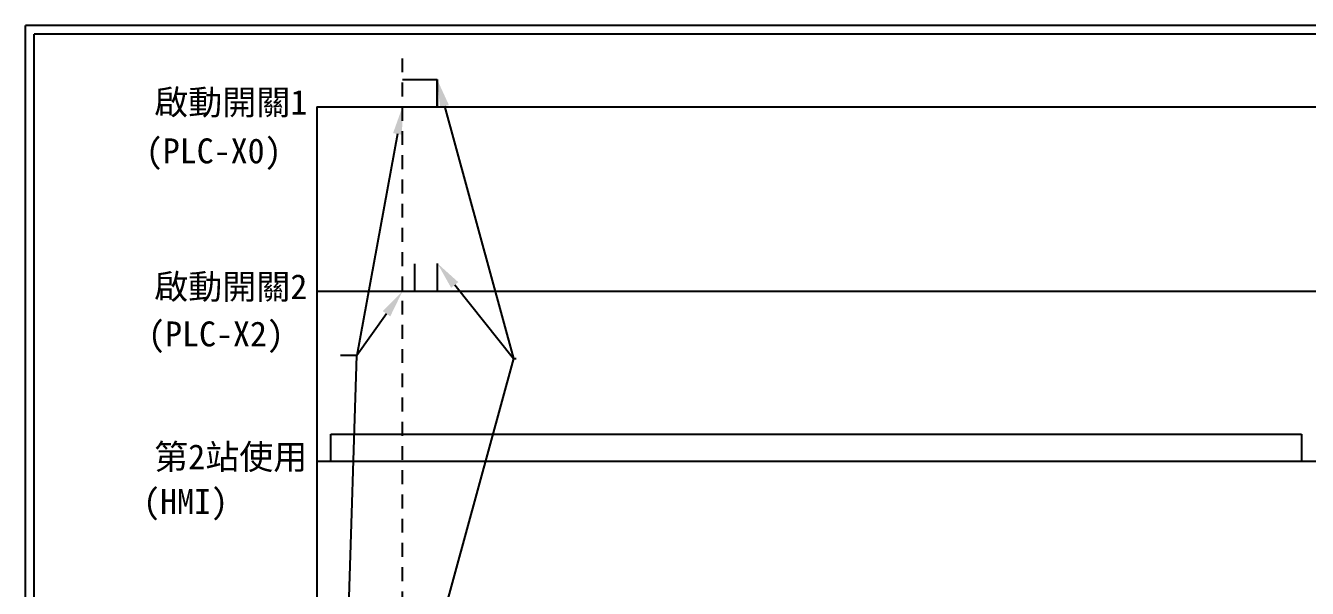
# Model space of a CAD drawing. Extents: x 958 to 1245, y -205 to -1.
# Drawn here: x 957.9 to 1142.8, y -82.3 to -1 of the extents above; entities that cross this region are included whole.
import ezdxf
from ezdxf import colors
from ezdxf.entities.mleader import LeaderData, LeaderLine
from ezdxf.math import Vec2, Vec3

# ---------------------------------------------------------------- set-up
doc = ezdxf.new("R2010")
doc.units = 0
doc.linetypes.add('HIDDEN7', pattern=[6, 4, -2])
doc.linetypes.add('HIDDEN9', pattern=[3.5, 2, -1.5])
doc.layers.add('圖框層', color=7, linetype='CONTINUOUS')
doc.layers.add('標尺寸層', color=3, linetype='CONTINUOUS')
doc.styles.add('STSL', font='kaiu.ttf')

msp = doc.modelspace()

# ---------------------------------------------------------------- hatches: boundary and pattern name
at = {"layer": '標尺寸層', "linetype": 'ByBlock', "transparency": 33554687}
h = msp.add_hatch(dxfattribs=at)
h.set_pattern_fill('AR-CONC', color=0)
h.set_pattern_definition([(50, (3.28, 0), (182.185, -15.94), [19.05, -209.55]), (355, (3.28, 0), (-35.243, 191.057), [15.24, -167.64]), (100.451, (18.46, -1.33), (146.94, 175.118), [16.19, -178.09]), (46.184, (3.28, 50.8), (271.08, -42.04), [28.575, -314.325]), (96.636, (25.87, 47.3), (237.404, 247.426), [24.285, -267.136]), (351.184, (3.28, 50.8), (237.404, 247.426), [22.86, -251.46]), (21, (28.68, 38.1), (151.614, -102.265), [19.05, -209.55]), (326, (28.68, 38.1), (61.802, 184.188), [15.24, -167.64]), (71.451, (41.32, 29.58), (213.416, 81.923), [16.19, -178.09]), (37.5, (3.28, 0), (3.0886, 84.555), [0, -165.608, 0, -170.18, 0, -168.275]), (7.5, (3.28, 0), (66.82, 100.1806), [0, -97.028, 0, -161.798, 0, -64.135]), (327.5, (-53.36, 0), (135.5906, -5.7287), [0, -63.5, 0, -198.12, 0, -262.89]), (317.5, (-78.76, 0), (148.129, 25.426), [0, -82.55, 0, -131.572, 0, -186.69])])
h.paths.add_polyline_path([(1017.27, -8.79), (1012.27, -8.79), (1012.27, -12.71), (1017.27, -12.71)])
h.paths.add_polyline_path([(1017.27, -35.43), (1012.27, -35.43), (1012.27, -39.35), (1017.27, -39.35)])
h = msp.add_hatch(dxfattribs=at)
h.set_pattern_fill('AR-CONC', color=0)
h.paths.add_polyline_path([(1141.99, -63.91), (1141.99, -60), (1001.94, -60), (1001.94, -63.91)])

# ---------------------------------------------------------------- linework, layer by layer
at = {"layer": '圖框層', "color": 7}
for p, q in [((1244.89, -1), (957.89, -1)), ((957.89, -204.96), (957.89, -1)), ((1243.64, -2.25), (959.14, -2.25)), ((959.14, -203.71), (959.14, -2.25))]:
    msp.add_line(p, q, dxfattribs=at)
at = {"layer": '標尺寸層', "color": 0, "linetype": 'HIDDEN9'}
msp.add_line((1012.27, -112.73), (1012.27, -4.63), dxfattribs=at)
at = {"layer": '標尺寸層', "color": 0}
for p, q in [((1012.27, -8.79), (1017.27, -8.79)), ((1017.27, -8.79), (1017.27, -12.71)), ((999.93, -12.71), (1003.99, -12.71)), ((999.93, -12.71), (1008.99, -12.71)), ((1013.99, -35.43), (1013.99, -39.35)), ((999.93, -39.35), (1008.99, -39.35)), ((1008.99, -39.35), (1155.97, -39.35)), ((1002.1, -158.78), (1005.7, -48.67)), ((1001.94, -63.91), (1001.94, -60)), ((1001.94, -60), (1141.99, -60)), ((999.93, -63.91), (1001.94, -63.91))]:
    msp.add_line(p, q, dxfattribs=at)
at = {"layer": '標尺寸層', "color": 0, "linetype": 'ByBlock'}
for p, q in [((1017.27, -12.71), (1017.27, -8.79)), ((999.93, -12.71), (999.93, -180.88)), ((1008.99, -12.71), (1155.97, -12.71)), ((1017.3, -39.35), (1017.3, -35.34)), ((1028.29, -49.06), (1012.27, -107.73)), ((1141.99, -60), (1141.99, -63.91)), ((1001.94, -63.91), (1155.97, -63.91))]:
    msp.add_line(p, q, dxfattribs=at)
at = {"layer": '標尺寸層', "color": 0, "linetype": 'HIDDEN7'}
for p, q in [((999.93, -12.71), (1008.99, -12.71)), ((999.93, -39.35), (1008.99, -39.35)), ((1008.99, -39.35), (1155.97, -39.35))]:
    msp.add_line(p, q, dxfattribs=at)

# ---------------------------------------------------------------- texts
at = {"layer": '標尺寸層', "color": 7, "style": 'STSL'}
for s, p in [('啟動開關1', (976.44, -13.87)), ('(PLC-X0)', (975.23, -20.89)), ('啟動開關2', (976.44, -40.51)), ('(PLC-X2)', (975.56, -47.33)), ('第2站使用', (976.44, -65.08)), ('(HMI)', (974.85, -71.52))]:
    msp.add_text(s, height=3.6, dxfattribs=at).set_placement(p)

# ---------------------------------------------------------------- leaders
at = {"layer": '標尺寸層', "color": 0, "linetype": 'ByBlock'}
ml = msp.add_multileader_mtext('Standard', dxfattribs=at)
ml.set_content('')
ml.set_leader_properties()
ml.build(insert=Vec2(0, 0))
ml.multileader.update_dxf_attribs({"text_right_attachment_type": 6, "dogleg_length": 0.36})
ctx = ml.context
ctx.base_point, ctx.plane_origin = Vec3(1028.65, -49.06), Vec3(1017.27, -8.79)
ctx.right_attachment = 6
notes = []
notes.append((ctx, [(0, (1, 1, 0), (1028.29, -49.06), (1, 0), 0.36, [(0, [(1017.27, -8.79)], 0, [])])]))
ctx.mtext.insert, ctx.mtext.flow_direction = Vec3(1030.65, -47.06), 5
at = {"layer": '標尺寸層', "color": 0}
ml = msp.add_multileader_mtext('Standard', dxfattribs=at)
ml.set_content('')
ml.set_leader_properties()
ml.build(insert=Vec2(0, 0))
ml.multileader.update_dxf_attribs({"text_right_attachment_type": 6, "dogleg_length": 0.36})
ctx = ml.context
ctx.base_point, ctx.plane_origin = Vec3(1001.34, -46.67), Vec3(1012.27, -12.71)
ctx.right_attachment, ctx.text_align_type = 6, 2
notes.append((ctx, [(0, (1, 1, 0), (1005.7, -48.67), (-1, 0), 0.36, [(0, [(1012.27, -12.71)], 0, [])])]))
ctx.mtext.insert, ctx.mtext.alignment, ctx.mtext.flow_direction = Vec3(1003.34, -44.67), 3, 5
at = {"layer": '標尺寸層', "color": 0, "linetype": 'ByBlock'}
ml = msp.add_multileader_mtext('Standard', dxfattribs=at)
ml.set_content('')
ml.set_leader_properties()
ml.build(insert=Vec2(0, 0))
ml.multileader.update_dxf_attribs({"text_right_attachment_type": 6, "dogleg_length": 0.36})
ctx = ml.context
ctx.base_point, ctx.plane_origin = Vec3(1028.65, -49.06), Vec3(1017.3, -35.34)
ctx.right_attachment = 6
notes.append((ctx, [(0, (1, 1, 0), (1028.29, -49.06), (1, 0), 0.36, [(0, [(1017.3, -35.34)], 0, [])])]))
ctx.mtext.insert, ctx.mtext.flow_direction = Vec3(1030.65, -47.06), 5
at = {"layer": '標尺寸層', "color": 0}
ml = msp.add_multileader_mtext('Standard', dxfattribs=at)
ml.set_content('')
ml.set_leader_properties()
ml.build(insert=Vec2(0, 0))
ml.multileader.update_dxf_attribs({"text_right_attachment_type": 6, "dogleg_length": 0.36})
ctx = ml.context
ctx.base_point, ctx.plane_origin = Vec3(1001.34, -46.67), Vec3(1012.27, -39.35)
ctx.right_attachment, ctx.text_align_type = 6, 2
notes.append((ctx, [(0, (1, 1, 0), (1005.7, -48.67), (-1, 0), 0.36, [(0, [(1012.27, -39.35)], 0, [])])]))
ctx.mtext.insert, ctx.mtext.alignment, ctx.mtext.flow_direction = Vec3(1003.34, -44.67), 3, 5
for ctx, leaders in notes:
    for number, flags, end, landing, length, lines in leaders:
        leader = LeaderData()
        leader.index, (leader.has_last_leader_line, leader.has_dogleg_vector, leader.attachment_direction) = number, flags
        leader.last_leader_point, leader.dogleg_vector, leader.dogleg_length = Vec3(end), Vec3(landing), length
        for number, points, colour, breaks in lines:
            line = LeaderLine()
            line.index, line.vertices, line.color, line.breaks = number, Vec3.list(points), colors.encode_raw_color(colour), breaks
            leader.lines.append(line)
        ctx.leaders.append(leader)

doc.saveas('drawing.dxf')
